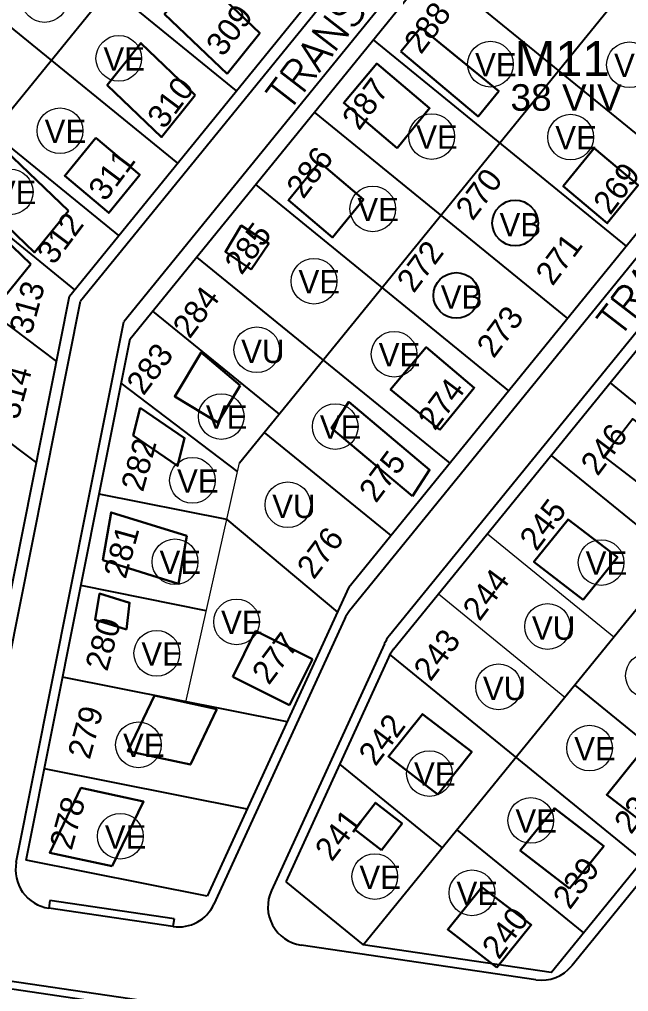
# Model space of a CAD drawing. Extents: x 472704 to 474638, y 1059265 to 1060325.
# Drawn here: x 473886.7 to 473965.1, y 1059857.8 to 1059982.8 of the extents above; entities that cross this region are included whole.
import ezdxf

# ---------------------------------------------------------------- set-up
doc = ezdxf.new("R2010")
doc.units = 0
doc.header["$LTSCALE"] = 0.4
doc.header["$MEASUREMENT"] = 0
for name, color, linetype in [('BIFAMILIARES', 6, 'CONTINUOUS'), ('CASASDURAS', 1, 'CONTINUOUS'), ('MANZANAS', 5, 'CONTINUOUS'), ('NumeroPropu', 6, 'CONTINUOUS'), ('PARCELASPEOPUESTAS', 3, 'CONTINUOUS'), ('TipoVivienda', 7, 'CONTINUOUS'), ('UNIFAMILIAR', 5, 'CONTINUOUS'), ('VIAPROPUESTA', 7, 'CONTINUOUS')]:
    doc.layers.add(name, color=color, linetype=linetype)
doc.layers.add('CALLES', color=140, linetype='CONTINUOUS', lineweight=40)
doc.layers.add('CASA', color=31, linetype='CONTINUOUS', lineweight=30)
doc.styles.add('ARIAL', font='arial.ttf')
doc.styles.add('Numeros Parcelas', font='', dxfattribs={"height": 3})
doc.styles.get("Standard").update_dxf_attribs({"font": 'romans.shx'})
doc.styles.add('TipoVivienda', font='', dxfattribs={"height": 3})
doc.styles.get('Numeros Parcelas').set_extended_font_data('AvantGarde Bk BT')
doc.styles.get('TipoVivienda').set_extended_font_data('AvantGarde Bk BT')

msp = doc.modelspace()

# ---------------------------------------------------------------- linework, layer by layer
at = {"layer": 'BIFAMILIARES', "linetype": 'Continuous'}
for centre in [(473950.55, 1059956.64), (473942.98, 1059947.33)]:
    msp.add_circle(centre, 2.94, dxfattribs=at)
at = {"layer": 'CASA'}
for p, q in [((473914.21, 1059898.26), (473917.13, 1059904.17)), ((473917.13, 1059904.17), (473924.44, 1059900.56)), ((473924.44, 1059900.56), (473921.52, 1059894.65)), ((473921.52, 1059894.65), (473914.21, 1059898.26))]:
    msp.add_line(p, q, dxfattribs=at)
for points in [[(473913.47, 1059975.81), (473905.42, 1059983.51), (473909.63, 1059988.76), (473917.68, 1059981.06), (473913.47, 1059975.81)], [(473935.82, 1059978.72), (473938.4, 1059981.78), (473948.43, 1059973.61), (473945.77, 1059970.35), (473935.82, 1059978.72)], [(473935.37, 1059966.29), (473928.48, 1059972.09), (473932.73, 1059977.14), (473939.54, 1059971.41), (473935.37, 1059966.29)], [(473893.05, 1059958.23), (473884.86, 1059966.07), (473880.5, 1059960.69), (473888.69, 1059952.85), (473893.05, 1059958.23)], [(473888.2, 1059951.36), (473880.01, 1059959.2), (473875.65, 1059953.82), (473883.84, 1059945.98), (473888.2, 1059951.36)], [(473937.32, 1059921.51), (473939.53, 1059924.88), (473929.13, 1059933.63), (473926.92, 1059930.26), (473937.32, 1059921.51)], [(473907.21, 1059910.25), (473908.27, 1059916.41), (473898.54, 1059919.42), (473897.48, 1059913.26), (473907.21, 1059910.25)], [(473959.32, 1059908.19), (473963.71, 1059913.65), (473957.36, 1059918.52), (473952.97, 1059913.07), (473959.32, 1059908.19)], [(473912.16, 1059894.13), (473904.12, 1059895.86), (473900.69, 1059888.72), (473908.74, 1059886.99), (473912.16, 1059894.13)], [(473940.58, 1059883.16), (473944.97, 1059888.61), (473938.63, 1059893.49), (473934.24, 1059888.03), (473940.58, 1059883.16)], [(473968.69, 1059878.23), (473962.34, 1059883.1), (473966.73, 1059888.56), (473973.08, 1059883.69), (473968.69, 1059878.23)], [(473957.56, 1059871.05), (473961.95, 1059876.5), (473955.6, 1059881.38), (473951.21, 1059875.92), (473957.56, 1059871.05)], [(473948.21, 1059860.9), (473952.61, 1059866.36), (473946.26, 1059871.23), (473941.87, 1059865.78), (473948.21, 1059860.9)]]:
    msp.add_lwpolyline(points, dxfattribs=at)
for points in [[(473909.37, 1059973.09), (473902.37, 1059979.79), (473898.04, 1059974.38), (473905.04, 1059967.69)], [(473896.56, 1059967.6), (473902.22, 1059962.84), (473898.24, 1059957.95), (473892.58, 1059962.72)], [(473960.71, 1059966.26), (473966.38, 1059961.49), (473962.4, 1059956.61), (473956.73, 1059961.38)], [(473925.35, 1059964.45), (473931.01, 1059959.68), (473927.03, 1059954.79), (473921.37, 1059959.56)], [(473916.56, 1059950.68), (473918.82, 1059953.99), (473915.29, 1059956.32), (473913.25, 1059952.94)], [(473915.15, 1059935.73), (473910.12, 1059939.97), (473906.72, 1059934.33), (473912.28, 1059930.97)], [(473940.87, 1059930.03), (473934.51, 1059935.21), (473939.11, 1059940.66), (473945.29, 1059935.45)], [(473902.26, 1059932.89), (473901.38, 1059929.32), (473907.1, 1059925.4), (473907.99, 1059928.98)], [(473900.54, 1059904.36), (473900.91, 1059907.8), (473897.06, 1059908.99), (473896.48, 1059905.61)], [(473898.69, 1059873.91), (473890.64, 1059875.64), (473894.65, 1059883.99), (473902.69, 1059882.26)], [(473933.35, 1059875.98), (473929.9, 1059878.63), (473932.55, 1059882.08), (473936, 1059879.43)]]:
    msp.add_lwpolyline(points, close=True, dxfattribs=at)
at = {"layer": 'CASASDURAS'}
msp.add_lwpolyline([(473969.9, 1059920.54), (473973.62, 1059925.38), (473965.69, 1059931.47), (473961.97, 1059926.63)], close=True, dxfattribs=at)
at = {"layer": 'PARCELASPEOPUESTAS', "linetype": 'Continuous'}
for p, q in [((473873.62, 1059956.45), (473984.84, 1060093.12)), ((473893.19, 1059947.24), (473999.9, 1060078.35)), ((473900.97, 1059941.74), (474004.86, 1060069.39)), ((473915.05, 1059925.78), (474021.15, 1060056.13)), ((473929.14, 1059909.81), (474037.43, 1060042.88)), ((473934.9, 1059901.85), (474045.45, 1060037.67)), ((473931, 1059863.79), (474061.73, 1060024.42)), ((473955.19, 1059860.24), (474078.02, 1060011.16)), ((473914.69, 1059973.64), (473882.11, 1060000.16)), ((473907.11, 1059964.34), (473874.54, 1059990.85)), ((473939.84, 1059989.5), (473972.42, 1059962.99)), ((473899.54, 1059955.03), (473866.96, 1059981.54)), ((473932.27, 1059980.2), (473964.84, 1059953.68)), ((473924.69, 1059970.89), (473957.27, 1059944.38)), ((473893.85, 1059948.05), (473877.57, 1059961.31)), ((473917.12, 1059961.58), (473949.69, 1059935.07)), ((473851.65, 1059953.65), (473888.92, 1059925.8)), ((473872.88, 1059952.77), (473891.52, 1059938.84)), ((473909.54, 1059952.27), (473942.12, 1059925.76)), ((473879.14, 1059876.76), (473893.19, 1059947.24)), ((473903.86, 1059945.29), (473920.15, 1059932.04)), ((473887.6, 1059874.69), (473900.97, 1059941.74)), ((473914.81, 1059924.7), (473899.83, 1059936.04)), ((473962.76, 1059936.07), (473995.33, 1059909.56)), ((473918.25, 1059929.72), (473934.54, 1059916.45)), ((473955.18, 1059926.76), (473987.76, 1059900.25)), ((473913.42, 1059918.49), (473896.99, 1059921.77)), ((473913.42, 1059918.49), (473927.66, 1059906.59)), ((473910.79, 1059906.78), (473894.64, 1059910)), ((473929.14, 1059909.81), (473910.92, 1059870.05)), ((473934.24, 1059900.78), (473921.01, 1059871.92)), ((473934.35, 1059901.17), (473966.93, 1059874.66)), ((473921.19, 1059892.47), (473892.3, 1059898.23)), ((473958.21, 1059897.22), (473974.5, 1059883.96)), ((473927.94, 1059887.04), (473941.17, 1059876.28)), ((473916.05, 1059881.26), (473889.95, 1059886.46)), ((473943.06, 1059878.61), (473959.35, 1059865.35)), ((473910.92, 1059870.05), (473887.6, 1059874.69)), ((473921.01, 1059871.92), (473931, 1059863.79)), ((473955.19, 1059860.24), (473931, 1059863.79))]:
    msp.add_line(p, q, dxfattribs=at)
at = {"layer": 'PARCELASPEOPUESTAS', "linetype": 'Continuous', "lineweight": 20}
for p, q in [((473908.14, 1059895), (473915.05, 1059925.78)), ((473946.97, 1059916.68), (473963.26, 1059903.43)), ((473940.66, 1059908.93), (473956.95, 1059895.67))]:
    msp.add_line(p, q, dxfattribs=at)
at = {"layer": 'PARCELASPEOPUESTAS', "linetype": 'Continuous'}
msp.add_arc((473938.78, 1059898.69), 5, 140.8589, 155.3845, dxfattribs=at)
at = {"layer": 'TipoVivienda', "linetype": 'Continuous', "lineweight": 20}
for centre in [(473889.97, 1059985.38), (473899.53, 1059977.82), (473947.37, 1059977.07), (473965.26, 1059977), (473891.96, 1059968.51), (473939.8, 1059967.76), (473957.69, 1059967.69), (473885.55, 1059960.64), (473932.22, 1059958.46), (473924.65, 1059949.15), (473934.97, 1059939.77), (473912.72, 1059931.75), (473927.39, 1059930.46), (473909.01, 1059923.54), (473906.76, 1059913.07), (473961.61, 1059912.97), (473914.68, 1059905.34), (473904.41, 1059901.3), (473967.71, 1059898.42), (473902.06, 1059889.53), (473960.13, 1059889.11), (473939.51, 1059885.83), (473952.56, 1059879.8), (473899.72, 1059877.77), (473932.48, 1059872.58), (473944.99, 1059870.49)]:
    msp.add_circle(centre, 2.94, dxfattribs=at)
at = {"layer": 'UNIFAMILIAR', "linetype": 'Continuous', "lineweight": 20}
for centre in [(473917.29, 1059940.34), (473921.29, 1059920.4), (473954.72, 1059904.75), (473948.41, 1059896.99)]:
    msp.add_circle(centre, 2.94, dxfattribs=at)
at = {"layer": 'VIAPROPUESTA'}
for p, q in [((474001.5, 1060077.94), (473894.59, 1059946.58)), ((474002.32, 1060069.44), (473900.18, 1059943.94)), ((474046.12, 1060040.88), (473934.37, 1059903.58)), ((474037.73, 1060040.07), (473929.24, 1059906.77)), ((474081.31, 1060012.82), (473957.83, 1059861.11)), ((473880.28, 1059874.8), (473894.59, 1059946.58)), ((473886.33, 1059874.44), (473900.18, 1059943.94))]:
    msp.add_line(p, q, dxfattribs=at)
at = {"layer": 'VIAPROPUESTA', "linetype": 'Continuous'}
for p, q in [((473928.57, 1059905.7), (473911.77, 1059869.03)), ((473933.71, 1059902.5), (473919.17, 1059870.78)), ((473890.65, 1059869.5), (473890.51, 1059868.51)), ((473906.65, 1059867.16), (473890.65, 1059869.5)), ((473906.5, 1059866.17), (473890.51, 1059868.51)), ((473906.65, 1059867.16), (473906.5, 1059866.17)), ((473953.23, 1059859.32), (473922.99, 1059863.75)), ((474071.27, 1059831.91), (473874.9, 1059860.69)), ((474071.13, 1059830.92), (473874.76, 1059859.7))]:
    msp.add_line(p, q, dxfattribs=at)
for centre, start, end in [((473933.12, 1059903.61), 140.8589, 155.3845), ((473938.25, 1059900.42), 140.8589, 155.3845), ((473891.23, 1059873.46), 168.7268, 261.6613), ((473923.72, 1059868.7), 155.3845, 261.6613), ((473907.23, 1059871.11), 261.6613, 335.3845), ((473953.95, 1059864.26), 261.6613, 320.8589)]:
    msp.add_arc(centre, 5, start, end, dxfattribs=at)

# ---------------------------------------------------------------- texts
at = {"layer": 'CALLES', "linetype": 'Continuous'}
for s, p in [('TRANSV. 18-B', (473921.45, 1059970.9)), ('TRANSV. 18-A', (473964.03, 1059941.82))]:
    msp.add_text(s, height=4, rotation=52.2704, dxfattribs=at).set_placement(p)
at = {"layer": 'MANZANAS', "linetype": 'Continuous', "style": 'ARIAL'}
for s, height, p in [('M11', 4.5, (473950.48, 1059975.54)), ('38 VIV', 3.416, (473949.94, 1059971.08))]:
    msp.add_text(s, height=height, dxfattribs=at).set_placement(p)
at = {"layer": 'NumeroPropu', "linetype": 'Continuous', "lineweight": 20, "style": 'Numeros Parcelas'}
for s, rotation, p in [('309', 53.1502, (473912.94, 1059977.9)), ('288', 53.1502, (473938.43, 1059978.22)), ('310', 53.1502, (473905.37, 1059968.6)), ('287', 53.1502, (473930.45, 1059968.42)), ('311', 53.1502, (473897.79, 1059959.29)), ('286', 53.1502, (473923.28, 1059959.61)), ('270', 53.1502, (473945.06, 1059956.81)), ('269', 53.1502, (473962.78, 1059957.55)), ('312', 53.1502, (473891.15, 1059951.13)), ('285', 53.1502, (473915.33, 1059949.84)), ('271', 53.1502, (473955.36, 1059948.43)), ('272', 53.1502, (473937.49, 1059947.51)), ('313', 74.4708, (473888.26, 1059942.16)), ('284', 53.1502, (473908.65, 1059941.64)), ('273', 53.1502, (473947.78, 1059939.12)), ('283', 53.1502, (473902.7, 1059934.33)), ('314', 74.4708, (473886.58, 1059931.24)), ('274', 53.1502, (473940.21, 1059929.82)), ('246', 53.1502, (473961.16, 1059923.98)), ('282', 74.4708, (473902.64, 1059921.95)), ('275', 53.1502, (473932.63, 1059920.51)), ('245', 53.1502, (473953.29, 1059914.31)), ('281', 74.4708, (473900.41, 1059910.75)), ('276', 53.1502, (473924.63, 1059910.68)), ('244', 53.1502, (473945.97, 1059905.31)), ('280', 74.4708, (473898.04, 1059898.87)), ('277', 53.1502, (473918.84, 1059897.11)), ('243', 53.1502, (473939.65, 1059897.56)), ('279', 74.4708, (473895.78, 1059887.53)), ('242', 53.1502, (473932.57, 1059886.65)), ('238', 53.1502, (473965.46, 1059877.89)), ('278', 74.4708, (473893.45, 1059875.85)), ('241', 53.1502, (473926.95, 1059874.39)), ('239', 53.1502, (473957.58, 1059868.21)), ('240', 53.1502, (473948.45, 1059861.79))]:
    msp.add_text(s, height=3, rotation=rotation, dxfattribs=at).set_placement(p)
at = {"layer": 'TipoVivienda', "linetype": 'Continuous', "lineweight": 20, "style": 'TipoVivienda'}
for s, p in [('VE', (473897.55, 1059976.25)), ('VE', (473945.39, 1059975.5)), ('VE', (473963.28, 1059975.42)), ('VE', (473889.98, 1059966.94)), ('VE', (473937.81, 1059966.19)), ('VE', (473955.71, 1059966.12)), ('VE', (473883.57, 1059959.07)), ('VE', (473930.24, 1059956.88)), ('VB', (473948.54, 1059954.93)), ('VE', (473922.66, 1059947.58)), ('VB', (473940.97, 1059945.62)), ('VU', (473915.28, 1059938.63)), ('VE', (473932.98, 1059938.2)), ('VE', (473910.74, 1059930.18)), ('VE', (473925.41, 1059928.89)), ('VE', (473907.03, 1059921.97)), ('VU', (473919.28, 1059918.7)), ('VE', (473904.77, 1059911.5)), ('VE', (473959.62, 1059911.4)), ('VE', (473912.69, 1059903.77)), ('VU', (473952.71, 1059903.04)), ('VE', (473902.43, 1059899.73)), ('VU', (473946.4, 1059895.28)), ('VE', (473900.08, 1059887.96)), ('VE', (473958.15, 1059887.53)), ('VE', (473937.53, 1059884.26)), ('VE', (473950.58, 1059878.23)), ('VE', (473897.73, 1059876.19)), ('VE', (473930.5, 1059871)), ('VE', (473943, 1059868.92))]:
    msp.add_text(s, height=3, dxfattribs=at).set_placement(p)

doc.saveas('drawing.dxf')
